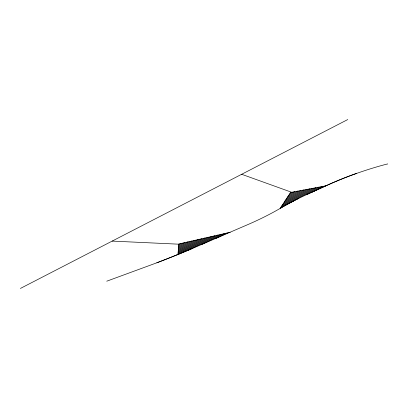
<?xml version="1.0" encoding="UTF-8"?>
<svg xmlns="http://www.w3.org/2000/svg" width="408" height="408" viewBox="0 0 408 408"><rect width="100%" height="100%" fill="white"/><g stroke="black" fill="none" stroke-linecap="round" stroke-linejoin="round"><path stroke-width="0.61" d="M177.995 254.454L178.811 243.969L230.189 232.29M280.138 208.427L290.537 192.469L325.808 185.859M306.627 194.626A280.347 35.154 -23.4 0 1 328.134 184.819A66.825 11.597 -23.8 0 1 356.26 173.528L356.271 173.517A66.861 11.603 -23.8 0 0 328.129 184.809A280.378 35.159 -23.4 0 0 306.622 194.621A63.872 11.159 -23.5 0 0 298.105 198.706A65.566 11.424 -23.5 0 0 280.745 208.065A83.094 17.886 -22.1 0 1 264.032 217.082A76.877 16.386 -22.2 0 1 249.089 224.058L191.153 248.992A323.865 96.818 -18.9 0 1 156.83 262.793L106.753 281.194M387.575 163.95L387.6 163.934A105.458 17.386 -23.4 0 0 356.26 173.528M20.4 288.446L347.749 119.554M178.76 244.591L181.076 243.454M178.689 245.54L184.579 242.658M178.612 246.483L188.052 241.868M178.541 247.406L191.49 241.087M290.277 192.862L291.429 192.301M178.469 248.319L194.897 240.312M289.374 194.249L294.586 191.709M178.403 249.222L198.273 239.547M288.487 195.616L297.707 191.128M178.332 250.109L201.623 238.782M287.609 196.962L300.803 190.546M178.265 250.986L204.938 238.027M286.742 198.288L303.868 189.97M178.199 251.853L208.223 237.283M285.891 199.599L306.903 189.404M178.128 252.705L211.482 236.543M285.049 200.889L309.912 188.838M178.066 253.546L214.71 235.809M284.223 202.159L312.89 188.282M177.087 254.821L217.913 235.079M283.407 203.414L315.838 187.726M188.266 250.211L221.085 234.36M282.601 204.648L318.76 187.18M201.608 244.555L224.232 233.641M281.806 205.867L321.657 186.64M215.965 238.42L227.348 232.932M281.025 207.065L293.173 201.21M311.671 192.296L324.528 186.099M280.745 208.065L280.77 208.065A65.53 11.419 -23.5 0 1 298.115 198.706L298.115 198.706M112.169 241.097L178.791 244.188M241.669 174.287L291.633 192.265M191.153 248.992A323.789 96.793 -18.9 0 1 156.83 262.788"/></g></svg>
